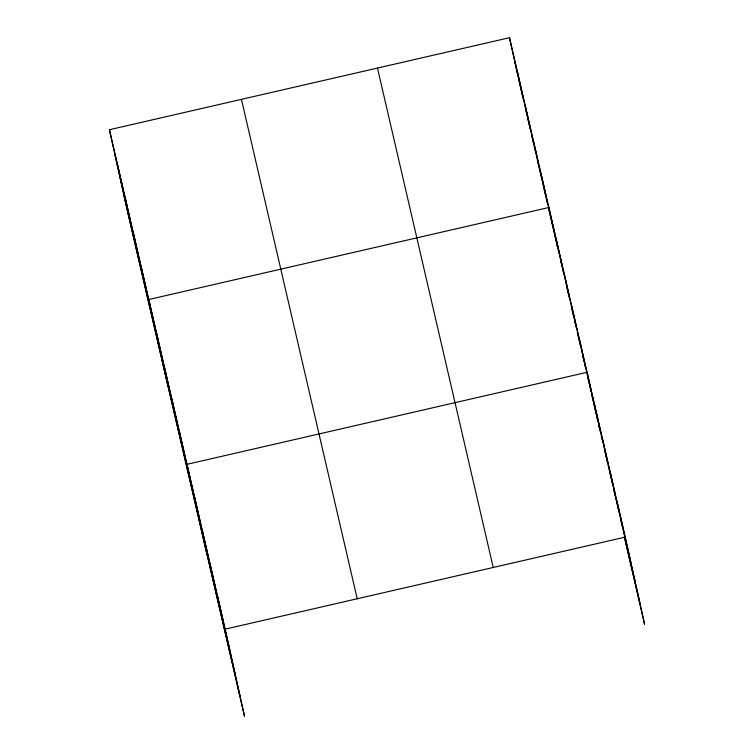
<?xml version="1.0" encoding="UTF-8"?>
<svg xmlns="http://www.w3.org/2000/svg" width="754" height="754" viewBox="0 0 754 754"><rect width="100%" height="100%" fill="white"/><g stroke="black" fill="none" stroke-linecap="round" stroke-linejoin="round"><path stroke-width="1.13" d="M109.424 129.726L225.182 629.128L244.513 716.3L128.745 216.898L109.424 129.726L509.487 37.7L625.255 537.102L644.576 624.274L624.293 536.763M225.182 629.128L625.255 537.102M514.925 62.233L538.544 164.108L533.106 139.575M538.808 165.239L561.928 264.993L556.49 240.46M562.192 266.124L576.942 329.771L571.768 306.378M577.206 330.912L584.586 362.731L579.411 339.338M584.85 363.871L615.415 495.708L609.977 471.175M615.679 496.848L630.693 561.636M519.779 84.033L521.608 91.96M522.136 94.222L523.182 98.755M525.284 107.813L527.121 115.73M527.385 116.861L528.431 121.394M528.959 123.656L530.005 128.18M531.325 133.844L533.681 144.033M534.209 146.295L535.255 150.819M537.357 159.876L540.505 173.467M541.033 175.729L542.079 180.253M543.125 184.787L545.755 196.106M546.273 198.368L547.329 202.892M548.639 208.556L552.578 225.531M553.097 227.802L554.152 232.326M554.671 234.588L557.819 248.17M558.346 250.441L558.874 252.703L558.365 250.403M560.712 260.658L563.879 274.296M566.508 285.662L569.147 297.029M571.259 306.124L573.888 317.481M574.944 322.033L575.999 326.576M577.31 332.26L580.476 345.897M582.588 354.993L584.161 361.807M584.689 364.088L585.745 368.631M587.856 377.726L591.013 391.364M591.541 393.635L592.597 398.178M593.125 400.459L596.282 414.097M597.865 420.911L597.074 417.499L597.781 420.694M599.185 426.594L600.759 433.418M601.287 435.689L602.342 440.232M604.981 451.599L607.611 462.965M608.139 465.237L609.194 469.789M609.722 472.061L612.352 483.427M613.407 487.97L614.463 492.513M614.991 494.794L617.356 505.02M617.884 507.291L618.94 511.834M621.051 520.929L622.625 527.753M623.153 530.024L624.208 534.567M624.736 536.839L635.273 582.305M624.717 537.687L639.995 603.605M377.471 68.067L493.229 567.47M241.44 99.358L357.207 598.751M114.862 154.259L230.62 653.661M119.443 174.928L235.201 674.33M124.165 196.228L239.923 695.631M617.611 504.143L623.049 528.677M602.333 438.215L607.771 462.749M594.689 405.256L600.127 429.789M596.31 414.059L587.055 372.297L186.983 464.323L206.304 551.494M598.959 426.019L599.43 428.149M564.133 273.419L569.572 297.953M556.584 242.364L548.846 207.491L148.783 299.517L168.104 386.698M556.838 243.514L557.856 248.104M560.524 260.158L560.995 262.288M540.976 173.533L546.414 198.066M525.236 105.617L530.675 130.15M517.367 71.658L522.805 96.192M509.487 37.7L517.989 76.013M518.498 78.312L519.515 82.902M217.538 596.16L222.977 620.693M209.904 563.2L215.342 587.734M202.261 530.241L207.699 554.774M194.617 497.282L200.064 521.815M179.339 431.363L184.777 455.897M171.705 398.404L177.143 422.937M164.061 365.445L169.499 389.978M156.417 332.476L161.856 357.01M140.904 265.559L146.351 290.092M133.034 231.601L138.472 256.134M125.164 197.642L130.602 222.176M117.294 163.684L122.732 188.217"/></g></svg>
